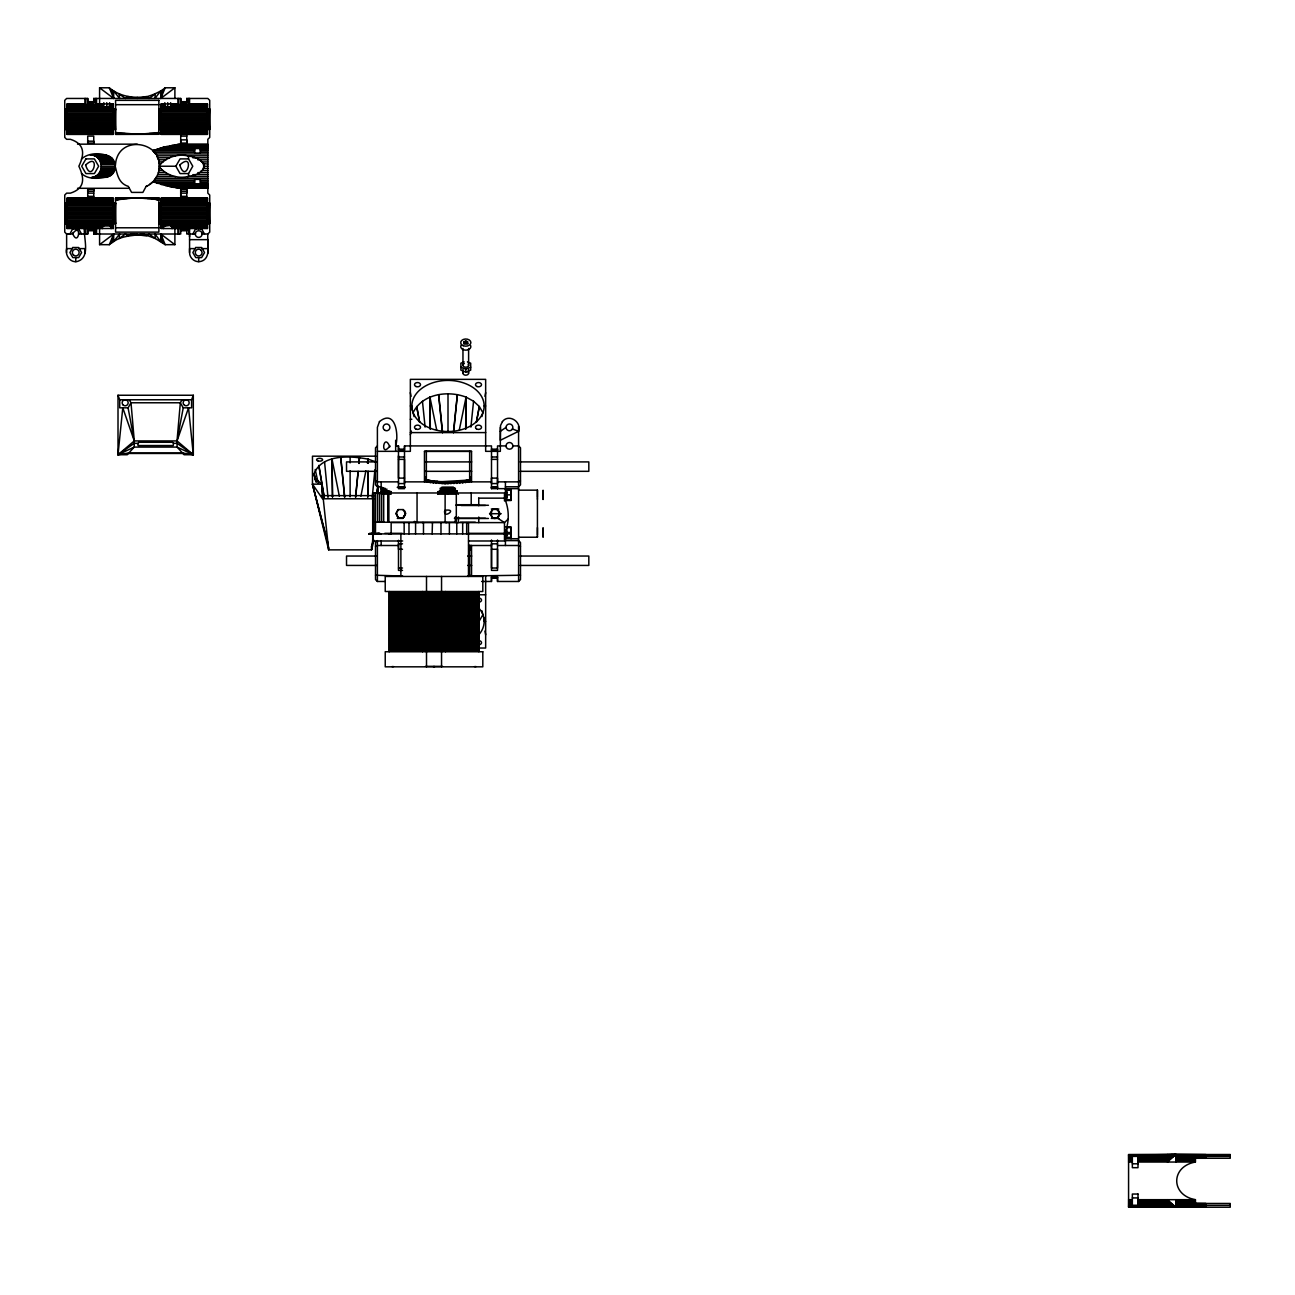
<?xml version="1.0" encoding="UTF-8"?>
<svg xmlns="http://www.w3.org/2000/svg" width="1295" height="1295" viewBox="0 0 1295 1295"><rect width="100%" height="100%" fill="white"/><g stroke="black" fill="none" stroke-linecap="round" stroke-linejoin="round"><path stroke-width="1.5" d="M84.887 224.132C81.731 235.107 92.56 257.64 76.648 261.639C69.703 262.513 64.993 254.921 66.628 248.608L72.196 248.608M87.72 189.394L87.72 191.271L93.742 191.271L93.742 189.394L87.72 189.394L87.72 198.054M72.471 233.132C78.671 248.624 82.346 220.652 72.358 234.006L66.628 234.006L64.75 232.129L64.75 195.043L66.628 193.149L70.399 193.149C85.858 188.212 84.078 177.285 78.865 166.229C84.078 155.19 85.858 144.247 70.399 139.31L66.628 139.31L64.75 137.432L64.75 100.346L66.628 98.452L87.72 98.452L87.72 101.706L93.742 101.706L93.742 98.452L180.733 98.452L180.733 101.722L186.755 101.706L186.755 98.452L207.831 98.452L209.725 100.346L209.725 137.432L207.831 139.31L207.831 193.149L209.725 195.043L209.725 232.129L207.831 234.006C206.957 241.971 212.331 259.777 199.592 261.639C194.428 262.27 189.426 257.77 189.572 252.557L189.572 224.132M207.831 234.006L202.085 234.006C202.247 229.652 195.14 229.652 195.302 234.006L186.755 234.006L186.755 229.345L180.717 229.345L180.733 234.006L93.742 234.006L93.742 229.345L87.72 229.345L87.72 234.006L79.141 234.006L79.027 233.132M95.62 234.006L95.62 224.132L95.62 228.551L85.842 228.47M180.717 143.081L180.733 139.876L186.755 139.876L186.755 143.081L180.717 143.081L180.733 134.421M180.733 198.054L180.733 192.971M189.572 252.557L189.572 248.608L195.14 248.608M189.572 236.839L189.572 234.006M207.767 253.448L207.831 239.656L189.572 239.656M374.546 533.33C393.065 533.945 358.861 533.686 372.83 533.346L372.879 492.974L372.83 533.896L368.897 533.896L381.118 533.896L370.564 533.896L373.672 533.33M373.138 533.896L373.025 492.974M373.268 533.33L373.268 492.974M375.469 533.896L375.615 492.974M378.302 533.896L379.678 533.346M398.488 455.727L398.488 478.114L404.509 478.114L404.509 483.569L398.488 483.569M379.467 421.587C395.687 408.508 398.973 435.541 395.655 445.917L398.488 445.917L398.488 449.171L404.509 449.171L404.509 445.917L491.485 445.917L491.485 450.579M404.509 478.114L404.509 459.369L398.488 459.369M445.108 510.246C458.835 508.466 442.016 519.926 445.108 510.246L445.124 492.974M458.414 522.597L458.414 516.964M462.962 373.187L462.962 369.383M462.962 365.578L462.962 348.468M463.837 341.783L463.837 343.92L467.754 343.92L467.754 341.783L465.795 340.99L463.837 341.783L463.837 343.385L467.754 343.385M464.16 361.872L460.891 363.199L460.891 370.127L465.779 372.134L465.779 369.204L470.684 367.197M465.795 343.11L465.795 340.99M468.612 373.187L468.612 369.383M468.612 365.578L468.612 348.484M478.745 522.597L478.745 517.045M478.745 505.714L478.745 498.17M481.627 581.471L491.485 581.471L491.501 578.217L497.523 578.217L497.523 581.471L518.599 581.471L520.493 579.577L520.493 542.492L518.599 540.614L505.422 540.614M491.501 549.274L491.501 568.019L497.523 568.019L497.523 549.274L491.501 549.274L491.485 543.819L497.523 543.819M518.599 488.652L491.501 488.652L491.501 486.774L497.523 486.774L497.523 488.652L497.523 451.34M502.411 421.587L500.517 425.586L500.339 440.268L518.583 431.316C521.934 421.765 508.773 413.396 502.411 421.587M505.94 533.33L504.71 533.33M506.928 497.296L506.928 496.859M506.928 492.408L506.928 492.861M537.425 535.062L537.441 527.615M537.425 497.409L537.441 489.963M173.481 443.327L173.239 445.545L138.096 445.545L137.82 444.719L138.662 442.275L172.656 442.275L173.481 443.327L177.107 443.327L193.311 454.739L193.311 395.25L118.007 395.25L118.007 454.739L127.25 454.739L134.227 447.083L177.107 447.083L193.311 454.739L188.536 407.828L177.026 440.931L177.107 447.083L184.084 454.739L193.311 454.739L177.026 440.931L134.291 440.931L118.007 454.739L122.782 407.828L134.291 440.931L134.227 447.083L118.007 454.739L128.059 453.104L183.259 453.104L193.311 454.739M371.487 546.263L371.552 549.857L328.671 549.857L312.467 484.152L312.467 456.18L375.874 456.18M506.928 535.24L506.928 534.511M537.441 536.923L537.425 536.114M537.441 499.271L537.425 498.462M159.301 166.909C166.197 175.327 178.046 179.115 188.552 176.395L188.536 173.579L192.777 166.229L188.536 158.896L188.552 156.064C178.046 153.36 166.197 157.148 159.301 165.55C159.706 174.339 154.234 183.032 146.108 186.431L142.887 192.405L131.588 192.405L128.302 186.367C115.012 182.304 117.683 167.411 112.082 158.249C103.94 152.243 88.983 151.952 81.439 159.075M84.822 253.448L84.871 248.608L79.303 248.608M367.877 497.005L368.088 471.121L367.715 496.972M375.68 461.862L368.185 459.175L368.152 463.157L368.185 459.175C350.573 455.71 321.808 453.914 313.973 473.889L315.899 481.691M465.795 429.05L466.07 397.144C447.973 390.183 422.283 393.68 413.089 412.668L414.06 416.601M465.666 428.985L466.07 397.144L473.565 401.207L479.312 406.5L482.922 412.668L481.934 416.585M81.439 173.4C88.497 180.329 100.751 178.58 109.427 176.201C116.987 172.818 114.3 163.915 116.89 157.796C124.595 135.781 160.645 142.952 159.334 166.229L175.829 166.229L180.07 158.896L188.536 158.896M378.075 493.363L378.431 485.981L377.994 493.719M91.281 177.48C105.089 176.832 103.988 154.218 90.164 154.931M355.688 497.134L358.148 471.348L355.51 497.102M372.232 497.409L374.919 469.761M188.552 176.395C208.77 173.74 208.77 158.735 188.552 156.064M453.59 432.659L457.362 394.603L453.412 432.611M470.894 427.107L473.565 401.207M373.688 532.18L371.552 549.857L373.931 540.193M404.509 481.869L424.469 481.869L445.043 483.731L445.286 481.837L462.072 481.853M506.183 446.791L506.07 445.917C505.908 450.272 513.014 450.272 512.852 445.917A3.383 3.383 0 0 0 509.453 442.518A3.383 3.383 0 0 0 506.07 445.917L497.523 445.917L497.523 450.579M195.302 234.006L195.415 233.132M389.795 446.791C383.595 431.3 379.921 459.272 389.908 445.917M397.597 517.013L396.383 512.48M499.611 514.908L499.611 512.48M512.739 446.791L512.852 445.917L518.599 445.917L520.493 447.795L520.493 484.88L518.599 486.774L505.422 486.774M470.053 480.947L470.668 477.062M376.748 493.217L377.752 487.26L376.651 493.185M476.43 422.202L479.312 406.5L476.366 422.17M484.961 396.335L485.657 392.66M129.257 399.767L131.005 402.777L134.291 440.931L128.076 407.828L131.005 402.777L180.329 402.777L183.243 407.828L177.026 440.931L180.329 402.777L182.061 399.767M360.916 496.131L365.886 470.846M367.424 463.06L368.185 459.175M459.256 430.199L466.07 397.144M99.585 244.658L109.298 244.69L111.678 242.829L113.701 234.006L99.585 244.658L99.585 228.551M174.89 87.801L165.177 87.785L162.798 89.646L160.774 98.452L174.89 87.801L174.89 98.452M442.097 483.634L442.566 481.756L469.648 479.992L471.542 481.869L491.501 481.869M203.962 167.33L203.396 168.9M371.552 547.057L373.025 541.342M410.353 434.731L411.405 431.073M77.797 228.551L75.757 225.816L73.718 228.551M200.725 228.551L198.685 225.816L196.662 228.551M439.151 483.488L439.847 481.61L462.445 481.756M183.243 407.828L191.595 407.828L191.595 399.767L193.311 395.25M504.483 533.896L505.617 531.063A44.305 44.305 0 0 0 504.483 498.154L478.567 498.154M165.177 87.785L160.774 98.452L160.774 90.941L162.798 89.646M109.298 244.69L113.701 234.006L113.701 241.534L111.678 242.829M512.448 428.969L512.852 427.366A3.383 3.383 0 0 0 508.579 424.096A3.383 3.383 0 0 0 506.523 429.066A3.383 3.383 0 0 0 511.849 429.762L512.448 428.969L518.583 431.316L518.599 581.471M436.205 483.278L437.127 481.4L439.847 481.61M504.483 533.33L505.617 531.063M72.828 228.551L69.914 234.006L66.628 234.006L66.628 252.557M192.858 234.006L195.772 228.551M398.504 509.582L395.962 513.662L398.31 517.741L403.214 517.741L405.578 513.662L403.02 509.599M403.02 517.741L405.578 513.662M497.264 517.919L499.708 513.662L497.248 509.421L492.359 509.421L489.915 513.678L492.359 517.919L497.264 517.919L504.483 522.613L504.483 540.986L468.547 540.986M479.312 620.872L478.583 616.954L479.312 620.872L482.922 614.704L481.934 610.787M194.655 180.248L154.332 180.232L156.727 176.638L175.57 176.638M433.258 483.019L434.424 481.141L437.127 481.4M379.467 421.587L377.395 427.366L377.395 486.774L381.167 486.774L391.252 493.767M430.312 482.695L431.721 480.817L434.424 481.141M396.853 511.331L398.585 509.615M404.267 517.013L405.481 512.48M499.142 516.041C488.733 526.013 488.733 501.375 499.142 511.331M427.382 482.307L429.034 480.429L431.721 480.817L426.346 479.992L424.469 481.869L424.469 451.34L471.542 451.34L471.542 481.869L445.043 483.731M96.575 106.546C98.177 107.582 115.012 107.08 110.917 103.924M163.542 228.551C159.463 225.379 176.298 224.893 177.901 225.977M377.395 445.917L375.518 447.795L375.518 484.88L377.395 486.774M469.648 547.397L471.542 545.503L491.501 545.503M508.142 519.085L504.483 522.613L391.155 522.613L391.155 533.896M171.927 103.924L173.562 104.361L170.649 106.546L170.649 102.693M102.548 228.551L100.897 228.098L103.81 225.929M194.655 181.85L152.875 181.85L149.524 184.57M1205.904 1155.059L1175.779 1155.448L1205.904 1154.751L1175.779 1154.509L1167.491 1162.036L1167.491 1154.509L1205.904 1154.573L1205.904 1158.264L1175.779 1158.264L1205.904 1158.021L1175.779 1157.325L1205.904 1157.325L1175.779 1156.386L1205.904 1155.448M1175.779 1162.036L1175.779 1154.509L1167.491 1161.048L1137.997 1161.048M118.007 454.739L134.211 443.327L137.837 443.327M500.339 431.316L506.07 427.366M393.518 666.585L391.996 666.585M434.78 666.585L433.258 666.585M476.058 666.585L474.537 666.585M1167.491 1154.768L1175.779 1154.509L1167.491 1160.093L1137.997 1160.093M201.567 170.924L200.579 171.458M1128.576 1155.075L1175.779 1154.509L1167.491 1159.155L1137.997 1159.155M110.917 228.551L112.568 228.098L109.703 225.977L96.575 225.929M171.927 228.551L173.562 228.098L170.649 225.929M375.518 546.409L377.395 545.503L398.488 545.503M520.493 480.963L518.599 481.869L497.523 481.869M146.108 186.431L147.679 185.687M437.645 494.237L442.356 487.519L453.655 487.519L456.876 493.492L458.446 494.237M389.034 533.896L390.491 533.896M1128.576 1155.512L1167.491 1155.512L1175.779 1154.509L1167.491 1158.264L1137.997 1158.264M471.542 451.34L424.469 451.34M520.493 575.239L467.608 576.032M403.279 517.773L398.585 517.773M465.779 372.134L470.684 370.127L470.684 363.215L467.414 361.872M180.733 144.166L166.586 146.481L152.875 150.641L155.61 153.976L207.831 153.959M154.558 150.026L152.875 150.625L194.655 150.608M1128.576 1156.063L1167.491 1156.063L1175.779 1154.509L1167.491 1157.455L1137.997 1157.455M102.548 103.924L100.897 104.361L103.81 106.546L103.81 102.693M163.542 103.924C159.463 107.08 176.298 107.582 177.901 106.481M159.657 148.342L165.436 146.756L207.831 146.756M1175.779 1154.509L1167.491 1156.71L1137.997 1156.71M1195.414 1156.386L1195.414 1162.036C1170.502 1166.439 1170.502 1195.285 1195.414 1199.688L1195.414 1203.46M99.585 87.801L113.701 98.452L113.701 90.941L119.577 98.452L119.156 93.968L125.469 98.452L127.881 96.526C138.905 100.314 150.948 96.283 160.774 90.941L154.882 98.452L155.303 93.968L149.006 98.452L146.594 96.526C133.676 98.679 119.48 96.429 109.298 87.785L99.585 87.801L99.585 103.924M174.89 244.658L160.774 234.006L160.774 241.534L154.882 234.006L155.303 238.507L149.006 234.006L146.594 235.949L131.345 234.006L127.881 235.949L125.469 234.006L119.156 238.507L119.577 234.006L113.701 241.534C122.329 235.35 133.175 235.949 143.114 234.006L155.303 238.507L165.177 244.69L174.89 244.658L174.89 228.551M171.846 145.396L207.831 145.105M120.953 199.106L115.579 199.932L131.799 198.167L158.88 198.054L158.88 232.129L115.579 232.129L115.579 198.054L158.88 198.054L115.579 198.054L134.518 198.086M469.648 479.992L464.274 480.817L465.682 482.695M175.392 144.83L178.937 144.36M158.88 132.527L142.66 133.952L115.579 134M372.879 533.346L371.73 533.313M1175.779 1203.46L1205.904 1203.524L1205.904 1207.215L1175.779 1207.215L1167.491 1199.688L1167.491 1207.215L1205.904 1206.972L1175.779 1206.276L1205.904 1206.276L1175.779 1205.337L1205.904 1204.399L1175.779 1204.399L1205.904 1203.702L1175.779 1203.46L1230.25 1203.46L1230.25 1207.215L1128.576 1207.215L1128.576 1154.509L1230.25 1154.509L1230.25 1158.264L1175.779 1158.264M142.66 133.952L139.957 134.016L158.88 134M448.005 491.096L457.281 490.934M1205.904 1156.872L1175.779 1156.386L1205.904 1155.901M1205.904 1205.823L1175.779 1205.337L1205.904 1204.852M1175.779 1204.399L1205.904 1204.01M422.267 522.613L423.481 522.613L423.481 533.896M139.957 198.07L158.88 199.479M491.501 456.989L497.523 456.989M426.346 480.445L429.034 480.429L426.346 479.992M433.922 481.853L445.286 481.853M402.502 570.383L398.488 570.399L398.488 540.306M93.742 102.224L87.72 102.337L93.742 102.564M180.717 102.337L186.755 102.224M180.717 102.564L186.755 102.434M87.72 102.726L93.742 102.726M180.717 102.726L186.755 102.726M87.72 102.92L93.742 103.131L93.742 98.452M186.755 102.92L180.717 103.131L180.717 98.452M189.572 103.924L207.459 103.924L207.459 134.421L161.147 134.421L161.147 103.924L177.901 103.924M67.016 104.215L84.887 103.988L67.016 103.924L67.016 134.421L113.329 134.421L113.329 103.924L96.575 103.924L101.9 103.988M111.564 103.988L113.329 104.215M161.147 103.988L162.911 103.988M172.559 103.988L177.901 104.215M189.572 104.215L207.459 103.988M87.72 104.328L93.742 104.328M180.717 104.328L186.755 104.328M67.016 104.571L84.887 104.571M85.842 104.571L95.62 104.571M96.575 104.571L101.334 104.571M112.147 104.571L113.329 104.571M115.579 104.685L158.88 104.685M161.147 104.571L162.328 104.571M173.141 104.571L177.901 104.571M178.839 104.571L188.633 104.571M189.572 104.571L207.459 104.571M67.016 105.073L84.887 105.073M85.842 105.073L95.62 105.073M96.575 105.073L102.111 105.073M111.354 105.073L113.329 105.073M161.147 105.073L163.105 105.073M172.364 105.073L177.901 105.073M178.839 105.073L188.633 105.073M189.572 105.073L207.459 105.073M67.016 105.721L84.887 105.721M85.842 105.721L95.62 105.721M96.575 105.721L102.92 105.721M110.544 105.721L113.329 105.721M161.147 105.721L163.915 105.721M171.555 105.721L177.901 105.721M178.839 105.721L188.633 105.721M189.572 105.721L207.459 105.721M67.016 106.481L84.887 106.546M85.842 106.546L95.62 106.481M109.703 106.481L113.329 106.481M161.147 106.481L164.756 106.481M178.839 106.546L188.633 106.481M189.572 106.481L207.459 106.546M67.016 107.372L84.887 107.372M85.842 107.372L95.62 107.372M96.575 107.372L113.329 107.372M161.147 107.372L177.901 107.372M178.839 107.372L188.633 107.372M189.572 107.372L207.459 107.372M67.016 108.375L113.329 108.375M161.147 108.375L207.459 108.375M67.016 108.812L64.75 108.812L67.016 109.007M115.579 108.812L113.329 108.812L115.579 109.007M158.88 108.812L161.147 108.812L158.88 109.007M207.459 108.812L209.725 108.812L207.459 109.007M64.75 109.249L67.016 109.249M113.329 109.249L115.579 109.249M158.88 109.249L161.147 109.249M207.459 109.249L209.725 109.249M64.75 109.606L115.579 109.606M158.88 109.606L209.725 109.606M64.75 110.026L67.016 110.026M113.329 110.026L115.579 110.026M158.88 110.026L161.147 110.026M207.459 110.026L209.725 110.026M64.75 110.561L115.579 110.561M158.88 110.561L209.725 110.561M64.75 111.16L67.016 111.16M113.329 111.16L115.579 111.16M158.88 111.16L161.147 111.16M207.459 111.16L209.725 111.16M64.75 111.839L115.579 111.839M158.88 111.839L209.725 111.839M64.75 112.6L67.016 112.6M113.329 112.6L115.579 112.6M158.88 112.6L161.147 112.6M207.459 112.6L209.725 112.6M64.75 113.41L115.579 113.41M158.88 113.41L209.725 113.41M64.75 114.284L67.016 114.284M113.329 114.284L115.579 114.284M158.88 114.284L161.147 114.284M207.459 114.284L209.725 114.284M67.016 114.737L113.329 114.737M161.147 114.737L207.459 114.737M64.75 115.206L67.016 115.206M113.329 115.206L115.579 115.206M158.88 115.206L161.147 115.206M207.459 115.206L209.725 115.206M64.75 116.162L115.579 116.162M158.88 116.162L209.725 116.162M64.75 117.149L67.016 117.149M113.329 117.149L115.579 117.149M158.88 117.149L161.147 117.149M207.459 117.149L209.725 117.149M67.016 117.667L113.329 117.667M161.147 117.667L207.459 117.667M64.75 118.153L67.016 118.153M113.329 118.153L115.579 118.153M158.88 118.153L161.147 118.153M207.459 118.153L209.725 118.153M64.75 119.172L115.579 119.172M158.88 119.172L209.725 119.172M64.75 120.176L67.016 120.176M113.329 120.176L115.579 120.176M158.88 120.176L161.147 120.176M207.459 120.176L209.725 120.176M67.016 120.662L113.329 120.662M161.147 120.662L207.459 120.662M64.75 121.18L67.016 121.18M113.329 121.18L115.579 121.18M158.88 121.18L161.147 121.18M207.459 121.18L209.725 121.18M64.75 122.167L115.579 122.167M158.88 122.167L209.725 122.167M64.75 123.122L67.016 123.122M113.329 123.122L115.579 123.122M158.88 123.122L161.147 123.122M207.459 123.122L209.725 123.122M67.016 123.592L113.329 123.592M161.147 123.592L207.459 123.592M64.75 124.045L67.016 124.045M113.329 124.045L115.579 124.045M158.88 124.045L161.147 124.045M207.459 124.045L209.725 124.045M64.75 124.919L115.579 124.919M158.88 124.919L209.725 124.919M64.75 125.728L67.016 125.728M113.329 125.728L115.579 125.728M158.88 125.728L161.147 125.728M207.459 125.728L209.725 125.728M67.016 126.36L113.329 126.36M161.147 126.36L207.459 126.36M64.75 126.489L67.016 126.489M113.329 126.489L115.579 126.489M158.88 126.489L161.147 126.489M207.459 126.489L209.725 126.489M64.75 127.169L67.016 127.169M113.329 127.169L115.579 127.169M158.88 127.169L161.147 127.169M207.459 127.169L209.725 127.169M64.75 127.768L115.579 127.768M158.88 127.768L209.725 127.768M64.75 128.302L67.016 128.302M113.329 128.302L115.579 128.302M158.88 128.302L161.147 128.302M207.459 128.302L209.725 128.302M64.75 128.739L67.016 128.739M113.329 128.739L115.579 128.739M158.88 128.739L161.147 128.739M207.459 128.739L209.725 128.739M67.016 128.836L113.329 128.836M161.147 128.836L207.459 128.836M64.75 129.079L67.016 129.322M113.329 129.079L115.579 129.322M158.88 129.079L161.147 129.322M207.459 129.322L209.725 129.079M64.75 129.516L67.016 129.468M113.329 129.516L115.579 129.516M158.88 129.516L161.147 129.516M207.459 129.468L209.725 129.516M67.016 129.953L113.329 129.953M161.147 129.953L207.459 129.953M67.016 130.957L113.329 130.957M161.147 130.957L207.459 130.957M67.016 131.847L113.329 131.847M161.147 131.847L207.459 131.847M67.016 132.608L113.329 132.608M161.147 132.608L207.459 132.608M115.579 132.98L119.124 132.98M155.351 132.98L158.88 132.98M67.016 133.255L113.329 133.255M161.147 133.255L207.459 133.255M115.579 133.563L125.178 133.563M149.297 133.563L158.88 133.563M67.016 133.757L113.329 133.757M161.147 133.757L207.459 133.757M67.016 134.13L113.329 134.13M161.147 134.13L207.459 134.13M180.717 136.105L186.755 136.105M87.72 143.081L93.742 143.081L93.742 136.105L87.72 136.105L87.72 143.081L87.72 141.187L93.742 141.187L93.742 143.081M77.538 144.166L137.238 144.166M179.973 144.247L207.831 144.247M177.172 144.571L207.831 144.571M169.645 145.833L207.831 145.833M163.105 147.339L207.831 147.306M161.373 147.857L207.831 147.873M194.655 148.536L207.831 148.536M157.035 149.168L194.655 149.152M200.304 149.152L207.831 149.152M200.304 150.608L207.831 150.608M154.332 152.227L194.655 152.227M200.304 152.227L207.831 152.227M91.281 154.995L106.303 155.157M93.45 155.416L107.372 155.416M175.57 155.821L156.727 155.821L158.379 159.835L165.825 159.819M94.486 155.805L108.424 155.805M187.338 155.821L207.831 155.821M95.49 156.274L109.427 156.274M96.445 156.841L110.366 156.841M97.335 157.504L111.257 157.504M157.65 157.78L169.596 157.78M192.874 157.78L207.831 157.78M98.161 158.249L112.082 158.249M98.906 159.075L112.827 159.075M99.553 159.965L113.491 159.965M197.827 159.819L207.831 159.819M100.136 160.904L114.057 160.904M162.96 161.924L158.913 161.924L159.22 164.076L160.629 164.076M202.069 161.924L207.831 161.924M100.978 162.96L114.915 162.96M101.253 164.028L115.174 164.028M203.396 163.575L207.831 164.076M101.269 164.352L115.174 164.352M101.269 166.229L115.206 166.229M204.076 166.229L207.831 166.229M101.269 168.123L115.174 168.123M159.236 168.172L160.386 168.172M101.253 168.431L115.174 168.431M203.639 168.399L207.831 168.399M100.978 169.516L114.915 169.516M100.605 170.551L114.543 170.551M202.069 170.535L207.831 170.535M100.136 171.555L114.057 171.555M99.553 172.51L113.491 172.51M197.827 172.64L207.831 172.64M158.379 172.64L165.825 172.64M98.906 173.4L112.762 173.4M188.536 173.579L180.07 173.579L175.829 166.229M98.161 174.226L112.082 174.226M157.65 174.679L169.596 174.679M192.874 174.679L207.831 174.679M97.335 174.971L111.257 174.971M96.445 175.618L110.366 175.618M95.49 176.201L109.427 176.201M94.486 176.67L108.424 176.67M187.338 176.638L207.831 176.638M93.45 177.043L107.372 177.043M92.366 177.318L106.303 177.318M155.61 178.5L207.831 178.5M200.304 180.248L207.831 180.248M200.304 181.85L207.831 181.85M200.304 183.307L207.831 183.307M157.019 183.307L194.655 183.307M194.655 183.922L200.304 183.922M161.195 184.586L207.831 184.602M165.42 185.703L207.831 185.719M169.613 186.642L207.831 186.642M207.831 187.37L173.611 187.37L152.875 181.85M171.846 187.063L207.831 187.904M77.538 188.293L129.354 188.293M179.973 188.212L207.831 188.212M180.717 189.394L186.755 189.394L186.755 193.149L180.733 193.149L180.717 189.394L180.717 196.354L186.755 196.354M180.733 191.271L186.755 191.271M87.72 193.149L93.742 193.149M87.72 196.354L93.742 196.354M67.016 198.345L113.329 198.345M161.147 198.345L207.459 198.345M115.579 198.459L127.201 198.459M147.274 198.459L158.88 198.459M67.016 198.702L113.329 198.702M115.579 198.896L122.734 198.896M151.742 198.896L158.88 198.896M161.147 198.702L207.459 198.702M67.016 199.22L113.329 199.22M161.147 199.22L207.459 199.22M67.016 199.851L113.329 199.851M161.147 199.851L207.459 199.851M67.016 200.628L113.329 200.628M161.147 200.628L207.459 200.628M67.016 201.518L113.329 201.518M161.147 201.518L207.459 201.518M67.016 202.522L113.329 202.522M161.147 202.522L207.459 202.522M67.016 202.943L64.75 202.943L67.016 203.153M115.579 202.943L113.329 202.943L115.579 203.153M161.147 202.943L158.88 202.943L161.147 203.153M207.459 202.943L209.725 202.943L207.459 203.153M64.75 203.396L67.016 203.396M113.329 203.396L115.579 203.396M158.88 203.396L161.147 203.396M207.459 203.396L209.725 203.396M64.75 203.736L115.579 203.736M158.88 203.736L209.725 203.736M64.75 204.173L67.016 204.173M113.329 204.173L115.579 204.173M158.88 204.173L161.147 204.173M207.459 204.173L209.725 204.173M64.75 204.691L115.579 204.691M158.88 204.691L209.725 204.691M64.75 205.29L67.016 205.29M113.329 205.29L115.579 205.29M158.88 205.29L161.147 205.29M207.459 205.29L209.725 205.29M64.75 205.986L115.579 205.986M158.88 205.986L209.725 205.986M64.75 206.731L67.016 206.731M113.329 206.731L115.579 206.731M158.88 206.731L161.147 206.731M207.459 206.731L209.725 206.731M64.75 207.556L115.579 207.556M158.88 207.556L209.725 207.556M64.75 208.414L67.016 208.414M113.329 208.414L115.579 208.414M158.88 208.414L161.147 208.414M207.459 208.414L209.725 208.414M67.016 208.867L113.329 208.867M161.147 208.867L207.459 208.867M64.75 209.337L67.016 209.337M113.329 209.337L115.579 209.337M158.88 209.337L161.147 209.337M207.459 209.337L209.725 209.337M64.75 210.292L115.579 210.292M158.88 210.292L209.725 210.292M64.75 211.279L67.016 211.279M113.329 211.279L115.579 211.279M158.88 211.279L161.147 211.279M207.459 211.279L209.725 211.279M67.016 211.813L113.329 211.813M161.147 211.813L207.459 211.813M64.75 212.283L67.016 212.283M113.329 212.283L115.579 212.283M158.88 212.283L161.147 212.283M207.459 212.283L209.725 212.283M64.75 213.303L115.579 213.303M158.88 213.303L209.725 213.303M64.75 214.322L67.016 214.322M113.329 214.322L115.579 214.322M158.88 214.322L161.147 214.322M207.459 214.322L209.725 214.322M67.016 214.792L113.329 214.792M161.147 214.792L207.459 214.792M64.75 215.326L67.016 215.326M113.329 215.326L115.579 215.326M158.88 215.326L161.147 215.326M207.459 215.326L209.725 215.326M64.75 216.314L115.579 216.314M158.88 216.314L209.725 216.314M64.75 217.269L67.016 217.269M113.329 217.269L115.579 217.269M158.88 217.269L161.147 217.269M207.459 217.269L209.725 217.269M67.016 217.722L113.329 217.722M161.147 217.722L207.459 217.722M64.75 218.175L67.016 218.175M113.329 218.175L115.579 218.175M158.88 218.175L161.147 218.175M207.459 218.175L209.725 218.175M64.75 219.049L115.579 219.049M158.88 219.049L209.725 219.049M64.75 219.875L67.016 219.875M113.329 219.875L115.579 219.875M158.88 219.875L161.147 219.875M207.459 219.875L209.725 219.875M64.75 220.619L115.579 220.619M158.88 220.619L209.725 220.619M64.75 221.299L67.016 221.299M113.329 221.299L115.579 221.299M158.88 221.299L161.147 221.299M207.459 221.299L209.725 221.299M67.016 221.769L113.329 221.769M161.147 221.769L207.459 221.769M64.75 221.914L67.016 221.914M113.329 221.914L115.579 221.914M158.88 221.914L161.147 221.914M207.459 221.914L209.725 221.914M64.75 222.432L67.016 222.432M113.329 222.432L115.579 222.432M158.88 222.432L161.147 222.432M207.459 222.432L209.725 222.432M64.75 222.869L67.016 222.869M113.329 222.869L115.579 222.869M158.88 222.869L161.147 222.869M207.459 222.869L209.725 222.869M64.75 223.209L115.579 223.209M158.88 223.209L209.725 223.209M64.75 223.452L67.016 223.452M113.329 223.452L115.579 223.452M158.88 223.452L161.147 223.452M207.459 223.452L209.725 223.452M64.75 223.663L67.016 223.614M113.329 223.614L115.579 223.663M158.88 223.663L161.147 223.614M207.459 223.663L209.725 223.614M67.016 224.084L113.329 224.084M161.147 224.084L207.459 224.084M67.016 225.087L84.887 225.087M85.842 225.087L95.62 225.087M96.575 225.087L113.329 225.087M161.147 225.087L177.901 225.087M178.839 225.087L188.633 225.087M189.572 225.087L207.459 225.087M67.016 225.977L84.887 225.977M85.842 225.929L95.62 225.977M109.703 225.977L113.329 225.977M161.147 225.977L164.756 225.977M178.839 225.929L188.633 225.977M189.572 225.929L207.459 225.977M67.016 226.755L75.401 226.755M76.114 226.755L84.887 226.755M85.842 226.755L95.62 226.755M96.575 226.755L102.92 226.755M110.544 226.755L113.329 226.755M161.147 226.755L163.915 226.755M171.555 226.755L177.901 226.755M178.839 226.755L188.633 226.755M189.572 226.755L198.329 226.755M199.041 226.755L207.459 226.755M67.016 227.386L75.078 227.386M76.421 227.386L84.887 227.386M85.842 227.386L95.62 227.386M96.575 227.386L102.111 227.386M111.354 227.386L113.329 227.386M161.147 227.386L163.105 227.386M172.364 227.386L177.901 227.386M178.839 227.386L188.633 227.386M189.572 227.386L198.022 227.386M199.365 227.386L207.459 227.386M115.579 227.79L158.88 227.79M67.016 227.888L74.754 227.888M76.761 227.888L84.887 227.888M85.842 227.888L95.62 227.888M96.575 227.888L101.334 227.888M112.147 227.888L113.329 227.888M161.147 227.888L162.328 227.888M173.141 227.888L177.901 227.888M178.839 227.888L188.633 227.888M189.572 227.888L197.698 227.888M199.689 227.888L207.459 227.888M67.016 228.26L74.414 228.26M77.101 228.26L84.887 228.26M85.842 228.26L95.62 228.26M96.575 228.26L101.204 228.26M112.26 228.26L113.329 228.26M161.147 228.26L162.215 228.26M173.255 228.26L177.901 228.26M178.839 228.26L188.633 228.26M189.572 228.26L197.358 228.26M200.029 228.26L207.459 228.26M74.058 228.47L67.016 228.551L67.016 198.054L113.329 198.119L113.329 228.551M77.441 228.47L84.887 228.551M96.575 228.551L113.329 228.47M177.901 228.551L161.147 228.551L161.147 198.054L207.459 198.054L207.459 228.551L200.385 228.47M178.839 228.47L188.633 228.47M189.572 228.551L197.002 228.47M72.828 228.956L78.671 228.956L81.585 234.006M195.772 228.956L201.615 228.956L204.529 234.006M87.72 229.895L93.742 229.895M180.717 229.895L186.755 229.895M87.72 230.138L93.742 230.024M180.717 230.138L186.755 230.024M87.72 230.251L93.742 230.251L93.742 229.345M180.717 230.251L186.755 230.251M180.733 230.753L186.755 230.753M202.247 248.608L207.815 248.608M118.007 395.25L119.723 399.767L191.595 399.767M410.353 405.983L411.859 405.983L411.859 409.787M484.152 405.983A36.147 25.56 0 0 0 429.924 383.838A36.147 25.56 0 0 0 429.924 428.111A36.147 25.56 0 0 0 484.152 405.983L485.657 405.983M128.076 407.828L119.723 407.828L119.723 399.767M410.353 419.289L411.859 419.289M410.353 432.595L485.657 432.595M491.485 449.171L497.523 449.171M398.488 449.673L404.509 449.786L398.488 449.899M497.523 449.673L491.485 449.786L497.523 449.899M377.395 451.34L410.353 451.34L410.353 379.354L485.657 379.354L485.657 451.34L500.339 451.34L500.339 427.366M127.881 453.46L183.437 453.46M491.501 459.369L497.523 459.369M376.813 461.91L346.526 461.91L346.526 471.315L376.813 471.331M425.278 461.91L471.72 461.91M520.169 461.91L588.82 461.91L588.82 471.315L520.169 471.331M425.278 471.331L471.72 471.331M426.346 481.028L433.501 481.028M462.509 481.028L469.648 481.028M434.1 481.465L437.969 481.465M458.041 481.465L463.853 481.465M398.488 481.869L377.395 481.869L375.518 480.963M433.55 481.756L442.566 481.756M398.488 486.774L404.509 486.774M397.225 487.341L405.27 487.341M441.417 487.341L453.46 487.341M491.501 487.341L497.329 487.341M398.86 487.389L404.752 487.389M491.501 487.389L497.329 487.389M381.167 488.28L385.101 488.28M440.138 488.28L455.419 488.28M381.167 489.219L387.059 489.219M440.138 489.219L455.419 489.478M505.422 489.591L511.072 489.591M518.599 490.157L537.425 490.157L537.425 537.231L518.599 537.231M389.034 491.096L381.167 491.096L389.034 491.307M457.281 491.096L440.138 491.096L455.986 491.307M381.167 491.485L390.993 491.485M438.179 491.485L455.986 491.485M381.167 491.711L390.993 491.711M438.179 491.711L455.986 491.711M381.167 492.003L390.993 492.003M438.179 492.003L455.986 492.003M381.167 492.31L390.993 492.31M438.179 492.31L455.986 492.31M381.167 492.667L390.993 492.667M438.179 492.667L455.986 492.667M381.167 493.071L390.993 493.071M438.179 493.071L455.986 493.071M381.167 493.492L390.993 493.492M438.179 493.492L455.986 493.492M390.993 493.929L381.167 493.929L381.167 487.341M438.179 493.929L455.986 493.929M506.928 494.852L511.072 494.852M373.931 495.629L322.342 495.629L322.342 497.053L321.694 484.152L315.203 478.276L313.973 473.889L315.899 481.659M373.769 498.769L322.504 498.769L312.467 484.152L321.694 484.152L328.671 549.857L328.671 547.057M456.309 504.726L479.069 504.71M456.115 505.277L488.442 505.277M461.214 505.471L485.463 505.471M491.307 508.984L498.834 508.984M398.31 509.599L403.214 509.582M444.347 511.881L445.852 511.881M396.157 513.662L398.504 517.741M489.542 513.694L501.214 513.694M454.367 518.275L485.431 518.275M397.29 518.405L402.874 518.405M455.791 518.469L488.442 518.469M491.307 518.405L498.834 518.405M372.83 522.225L456.309 522.225L456.309 492.974M460.275 522.225L475.297 522.225M505.422 526.871L511.072 526.871L511.072 538.736M506.928 532.504L511.072 532.504M384.842 533.33L402.178 533.33M468.628 533.33L510.133 533.33M368.897 533.896L510.133 533.896M505.422 537.797L511.072 537.797M505.422 538.736L518.599 538.736M402.648 540.986L372.701 540.986L372.701 492.974L504.483 492.974L504.483 500.987M402.502 543.819L398.488 543.819L398.488 549.274L402.502 549.274M497.523 545.503L518.599 545.503L520.493 546.409M376.813 556.041L346.526 556.041L346.526 565.429L376.813 565.446M467.673 556.041L471.72 556.041M520.169 556.041L588.82 556.041L588.82 565.429L520.169 565.446M467.673 565.446L471.72 565.446M398.488 568.019L402.502 568.019M402.599 576.032L375.518 575.239M491.485 577.003L497.523 577.003M491.485 577.198L497.523 577.36M491.485 577.699L497.523 577.489M377.395 581.471L377.395 540.614L375.518 542.492L375.518 579.577L377.395 581.471L384.712 581.471M389.228 592.446L478.826 592.446M389.228 593.401L478.826 593.401M389.228 594.34L478.826 594.34M477.725 594.777L485.657 594.777M389.228 595.279L478.826 595.279M389.228 596.218L478.826 596.218M389.228 597.157L478.826 597.157M389.228 598.096L478.826 598.096M389.228 599.051L478.826 599.051M389.228 599.99L478.826 599.99M389.228 600.929L478.826 600.929M389.228 601.867L478.826 601.867M389.228 602.806L478.826 602.806M389.228 603.745L478.826 603.745M389.228 604.684L478.826 604.684M389.228 605.639L478.826 605.639M389.228 606.578L478.826 606.578M389.228 607.517L478.826 607.517M389.228 608.456L478.826 608.456M389.228 609.395L478.826 609.395M389.228 610.333L478.826 610.333M389.228 611.289L478.826 611.289M389.228 612.227L478.826 612.227M389.228 613.166L478.826 613.166M389.228 614.105L478.826 614.105M389.228 615.044L478.826 615.044M389.228 615.983L478.826 615.983M389.228 616.922L478.826 616.922M389.228 617.877L478.826 617.877M389.228 618.816L478.826 618.816M389.228 619.755L478.826 619.755M389.228 620.693L478.826 620.693M485.657 621.406L484.152 621.406L484.152 617.602M389.228 621.632L478.826 621.632M389.228 622.571L478.826 622.571M389.228 623.526L478.826 623.526M389.228 624.465L478.826 624.465M389.228 625.404L478.826 625.404M389.228 626.343L478.826 626.343M389.228 627.282L478.826 627.282M389.228 628.221L478.826 628.221M389.228 629.16L478.826 629.16M389.228 630.115L478.826 630.115M389.228 631.053L478.826 631.053M389.228 631.992L478.826 631.992M389.228 632.931L478.826 632.931M389.228 633.87L478.826 633.87M389.228 634.809L478.826 634.809M389.228 635.748L478.826 635.748M389.228 636.703L478.826 636.703M389.228 637.642L478.826 637.642M389.228 638.581L478.826 638.581M389.228 639.52L478.826 639.52M389.228 640.458L478.826 640.458M389.228 641.397L478.826 641.397M389.228 642.352L478.826 642.352M389.228 643.291L478.826 643.291M389.228 644.23L478.826 644.23M389.228 645.169L478.826 645.169M389.228 646.108L478.826 646.108M389.228 647.047L478.826 647.047M389.228 647.986L485.657 648.034L485.657 576.032M389.228 648.941L478.826 648.941M389.228 649.88L478.826 649.88M389.228 650.818L478.826 650.818M425.553 666.342L442.502 666.342M1128.576 1154.768L1167.491 1154.573M1171.894 1154.509L1171.894 1155.448L1230.25 1155.448M1175.779 1156.386L1230.25 1156.386M1128.576 1156.71L1132.348 1156.71M1128.576 1157.455L1132.348 1157.455M1128.576 1158.264L1132.348 1158.264M1128.576 1159.155L1132.348 1159.155M1175.779 1159.155L1195.414 1159.155M1128.576 1160.093L1132.348 1160.093M1175.779 1160.093L1195.414 1160.093M1128.576 1161.048L1132.348 1161.048M1175.779 1161.048L1195.414 1161.048M1128.576 1162.036L1132.348 1162.036M1137.997 1162.036L1195.414 1162.036M1132.348 1163.8L1137.997 1163.8M1132.348 1197.924L1137.997 1197.924M1128.576 1199.688L1132.348 1199.688M1137.997 1199.688L1195.414 1199.688M1128.576 1200.675L1132.348 1200.675M1137.997 1200.675L1167.491 1200.675L1175.779 1207.215L1175.779 1199.688M1175.779 1200.675L1195.414 1200.675M1128.576 1201.63L1132.348 1201.63M1137.997 1201.63L1167.491 1201.63L1175.779 1207.215L1128.576 1206.956M1175.779 1201.63L1195.414 1201.63M1128.576 1202.569L1132.348 1202.569M1137.997 1202.569L1167.491 1202.569L1175.779 1207.215L1128.576 1206.649M1175.779 1202.569L1195.414 1202.569M1128.576 1203.46L1132.348 1203.46M1137.997 1203.46L1167.491 1203.46L1175.779 1207.215L1167.491 1206.212L1128.576 1206.212M1128.576 1204.269L1132.348 1204.269M1137.997 1204.269L1167.491 1204.269L1175.779 1207.215L1167.491 1205.661L1128.576 1205.661M1128.576 1205.014L1132.348 1205.014M1137.997 1205.014L1167.491 1205.014L1175.779 1207.215M1175.779 1205.337L1230.25 1205.337M100.605 161.907L114.478 161.94M160.629 168.399L159.22 168.399L158.913 170.535L162.96 170.535M115.579 199.479L118.266 199.495M398.488 456.989L404.509 456.989M469.648 480.445L466.961 480.429L468.612 482.307M445.658 522.613L447.05 522.613M432.465 522.613L432.141 533.896M1175.779 1157.325L1205.904 1157.714M1175.779 1206.276L1205.904 1206.665M131.799 133.952L134.518 134.016L115.579 132.527M1171.894 1155.448L1179.729 1155.755M142.677 198.167L145.396 198.313M448.005 489.219L455.419 489.769M175.392 187.645L180.717 188.293M177.156 187.888L178.937 188.115M153.506 199.106L158.88 199.932L156.193 199.495M468.612 545.066L471.542 545.503L471.542 576.032L469.648 575.239M414.351 521.383L418.139 522.597M460.891 367.197L465.779 369.204M200.579 161.017L201.567 161.535M403.279 509.615L405.011 511.331M461.57 481.141L462.752 483.019M458.867 481.4L459.806 483.278M109.298 87.785L113.701 98.452L111.678 89.646M165.177 244.69L160.774 234.006L162.798 242.829M456.148 481.61L456.86 483.488M203.639 164.076L203.962 165.129M315.203 478.276L316.417 481.999M328.234 544.321L312.467 484.152L328.185 545.146M453.444 481.756L453.914 483.634M315.203 469.486L318.198 483.181M430.199 429.05L429.924 397.144L436.739 430.199M332.038 459.175L332.507 496.972L332.038 459.175L339.322 496.131M419.629 422.17L416.699 406.5L419.58 422.202M484.961 631.037L485.657 634.712M410.353 392.66L411.033 396.335M470.053 546.425L470.668 550.326M425.327 477.062L425.942 480.947M201.971 233.132L202.085 234.006M450.725 481.837L450.951 483.731M442.582 432.611L438.649 394.603L442.404 432.659M422.445 401.207L425.116 427.107M344.729 497.102L340.763 457.475L344.551 497.134M324.559 461.862L327.991 497.409M429.924 397.144L430.345 428.985M518.534 426.476L518.583 431.316M445.108 513.5L445.124 522.225M404.509 445.917L404.509 450.579M395.655 440.268L395.655 451.34M378.545 533.33L379.678 533.896L377.379 533.33M87.72 234.006L87.72 230.753L93.742 230.753L93.742 234.006M543.091 492.327C543.074 483.343 543.091 506.394 543.074 497.409M543.091 492.909L543.074 496.827M543.091 529.979C543.074 520.574 543.091 544.402 543.074 535.062M543.091 530.561L543.074 534.479M511.072 488.652L511.072 500.517L505.422 500.517L505.422 481.869M505.422 530.513L505.422 545.503M497.523 539.999L497.523 570.399L491.501 570.383L491.501 539.999M497.523 576.793L497.523 581.471M491.501 451.34L491.501 488.652M491.485 576.793L491.485 581.471M478.826 591.507L478.826 651.757M471.202 492.974L471.202 504.71M469.648 451.178L469.648 481.869M469.648 546.943L469.648 576.194M468.482 522.613L468.482 576.453M466.669 522.613L466.669 533.896M462.671 522.613L462.671 533.896M456.779 522.613L456.779 533.896M455.273 516.964L455.273 522.597M449.381 522.613L449.381 533.896M448.005 393.729L448.005 432.109M448.005 481.869L448.005 483.763M448.005 488.28L448.005 493.929M445.545 591.507L445.545 651.757M441.546 576.453L441.546 591.507M441.546 651.757L441.546 666.828M440.98 522.613L440.98 533.896M426.508 576.453L426.508 591.507M426.508 651.757L426.508 666.828M426.346 451.178L426.346 481.869M422.51 591.507L422.51 651.757M417.055 492.974L417.055 522.225M415.582 522.613L415.582 533.896M408.993 522.613L408.993 533.896M404.509 451.34L404.509 488.652L398.488 488.652L398.488 451.34M404.153 522.613L404.153 533.896M400.883 533.896L400.883 576.453M398.488 445.917L398.488 450.579M389.228 591.507L389.228 651.757M388.888 492.974L388.888 522.225M387.739 492.974L387.739 522.225M383.692 492.974L383.692 522.225M381.669 492.974L381.669 522.225M381.167 481.869L381.167 486.774M381.167 540.614L381.167 545.503M379.645 492.974L379.645 522.225M377.638 492.974L377.638 522.225M350.119 456.892L350.119 462.882M350.119 470.846L350.119 496.778M200.304 147.598L200.304 153.053L194.655 153.053L194.655 147.598M200.304 184.877L200.304 179.406L194.655 179.406L194.655 184.877M198.685 225.816L198.685 228.956M198.685 257.608L198.685 261.671M189.572 98.452L189.572 108.343M188.633 98.452L188.633 108.375M188.633 224.084L188.633 234.006M186.755 98.452L186.755 103.131M186.755 134.421L186.755 143.081M186.755 189.394L186.755 198.054M178.839 98.452L178.839 108.343M178.839 224.132L178.839 234.006M177.901 98.452L177.901 108.343M177.901 224.132L177.901 234.006M167.735 102.693L167.735 106.546M164.821 102.693L164.821 106.546M137.238 97.384L137.238 98.452M137.238 234.006L137.238 235.075M109.654 102.693L109.654 106.546M106.74 102.693L106.74 106.546M96.575 98.452L96.575 108.343M96.575 224.132L96.575 234.006M95.62 98.452L95.62 108.343M93.742 189.394L93.742 198.054M87.72 98.452L87.72 103.131M85.842 98.452L85.842 108.375M85.842 224.084L85.842 234.006M84.887 98.452L84.887 108.343M75.757 225.816L75.757 228.956M75.757 257.608L75.757 261.671M468.24 364.203A2.817 1.991 0 0 1 467.204 366.938A2.817 1.991 0 0 1 463.335 366.194A2.817 1.991 0 0 1 464.371 363.474M468.223 372.183A2.817 1.991 0 0 1 465.779 375.178A2.817 1.991 0 0 1 463.335 372.183M470.7 345.652A5.083 3.594 0 0 1 465.132 350.136A5.083 3.594 0 0 1 461.392 344.778M202.085 234.006A3.383 3.383 0 0 1 198.685 237.406A3.383 3.383 0 0 1 195.302 234.006M479.312 608.634A36.147 25.56 0 0 1 479.312 634.194M478.502 597.982A3.011 2.137 0 0 1 481.513 600.103A3.011 2.137 0 0 1 478.502 602.24M478.502 640.572A3.011 2.137 0 0 1 481.513 642.708A3.011 2.137 0 0 1 478.502 644.829M373.591 492.974L373.591 533.346L373.591 492.974M491.501 478.114L491.485 483.569L497.523 483.569L497.523 478.114L491.501 478.114M506.928 527.615L506.928 537.393L511.072 537.393L511.072 527.615L506.928 527.615M506.928 489.963L506.928 499.74L511.072 499.74L511.072 489.963L506.928 489.963M359.476 457.475L358.909 463.416L359.476 457.475M85.616 165.015C92.026 185.46 101.398 150.511 85.616 165.015M179.762 165.015C186.172 185.46 195.529 150.511 179.762 165.015M85.923 158.896L81.698 166.229L85.923 173.579L94.405 173.579L98.647 166.229L94.405 158.896L85.923 158.896M72.828 247.507L69.914 252.557L72.828 257.608L78.671 257.608L81.585 252.557L78.671 247.507L72.828 247.507M195.772 247.507L192.858 252.557L195.772 257.608L201.615 257.608L204.529 252.557L201.615 247.491L195.772 247.507M158.88 100.346L115.579 100.346L115.579 134.421L158.88 134.291L158.88 100.346M482.808 576.453L385.23 576.453L385.23 591.507L482.808 591.507L482.808 576.453M482.808 651.757L385.23 651.757L385.23 666.828L482.808 666.828L482.808 651.757M1137.997 1156.386L1132.348 1156.386L1132.348 1167.685L1137.997 1167.685L1137.997 1156.386M1137.997 1194.039L1132.348 1194.039L1132.348 1205.337L1137.997 1205.337L1137.997 1194.039M201.308 250.404L201.081 250.162A3.383 3.383 0 0 0 195.755 250.858A3.383 3.383 0 0 0 197.811 255.827A3.383 3.383 0 0 0 202.085 252.557L201.308 250.404M324.252 497.15L318.813 465.391L324.155 497.199M184.651 405.384A3.011 3.011 0 0 0 189.167 402.777A3.011 3.011 0 0 0 184.651 400.171A3.011 3.011 0 0 0 184.651 405.384M123.025 404.898A3.011 3.011 0 0 0 128.076 403.554A3.011 3.011 0 0 0 124.385 399.864A3.011 3.011 0 0 0 123.025 404.898M318.101 460.955A3.011 1.408 0 0 0 322.633 459.725A3.011 1.408 0 0 0 318.101 458.495A3.011 1.408 0 0 0 318.101 460.955M463.254 345.7A5.083 3.594 0 0 0 470.878 342.592A5.083 3.594 0 0 0 463.254 339.468A5.083 3.594 0 0 0 463.254 345.7M73.783 255.309A3.383 3.383 0 0 0 79.124 252.881A3.383 3.383 0 0 0 74.349 249.466A3.383 3.383 0 0 0 73.783 255.309M416.003 429.114A3.011 2.137 0 0 0 420.519 427.269A3.011 2.137 0 0 0 416.003 425.424A3.011 2.137 0 0 0 416.003 429.114M476.366 428.774A3.011 2.137 0 0 0 481.416 427.819A3.011 2.137 0 0 0 477.725 425.213A3.011 2.137 0 0 0 476.366 428.774M476.997 386.525A3.011 2.137 0 0 0 481.513 384.68A3.011 2.137 0 0 0 476.997 382.834A3.011 2.137 0 0 0 476.997 386.525M416.003 386.525A3.011 2.137 0 0 0 420.519 384.68A3.011 2.137 0 0 0 416.003 382.834A3.011 2.137 0 0 0 416.003 386.525M384.825 430.296A3.383 3.383 0 0 0 389.908 427.366A3.383 3.383 0 0 0 384.825 424.436A3.383 3.383 0 0 0 384.825 430.296"/></g></svg>
